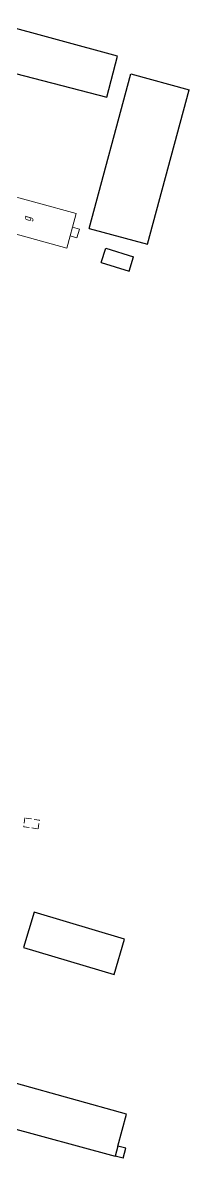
# Model space of a CAD drawing. Header units: millimetres. Extents: x 4848043 to 9699780, y 5827542 to 11659147.
# Drawn here: x 4850342.1 to 4850373.1, y 5827789.5 to 5828000.7 of the extents above; entities that cross this region are included whole.
import ezdxf

# ---------------------------------------------------------------- set-up
doc = ezdxf.new("R2010")
doc.units = ezdxf.units.MM
doc.header["$MEASUREMENT"] = 0
doc.linetypes.add('0', pattern=[0])
doc.linetypes.add('UOK', pattern=[1.5, 1, -0.5])
for name, color, linetype, lineweight in [('EBUOA_T_0', 7, '0', 25), ('EBUPP_L_2', 7, '0', 13), ('EBUPP_L_3', 6, '0', 25), ('UKKPA_L_4', 7, 'UOK', 18)]:
    doc.layers.add(name, color=color, linetype=linetype, lineweight=lineweight)
doc.styles.get("Standard").update_dxf_attribs({"font": 'txt', "width": 0.8, "oblique": 15})

msp = doc.modelspace()

# ---------------------------------------------------------------- linework, layer by layer
at = {"layer": 'EBUPP_L_2', "linetype": '0'}
for p, q in [((4850335.1, 5827969.84), (4850352.07, 5827965.17)), ((4850352.07, 5827965.17), (4850351.38, 5827962.65)), ((4850350.3, 5827958.77), (4850333.33, 5827963.43)), ((4850350.93, 5827961.01), (4850351.38, 5827962.65)), ((4850352.64, 5827962.3), (4850351.38, 5827962.65)), ((4850352.18, 5827960.67), (4850352.64, 5827962.3)), ((4850350.3, 5827958.77), (4850350.93, 5827961.01)), ((4850350.93, 5827961.01), (4850352.18, 5827960.67))]:
    msp.add_line(p, q, dxfattribs=at)
at = {"layer": 'EBUPP_L_3', "linetype": '0'}
for p, q in [((4850359.75, 5827994.46), (4850336.86, 5828000.67)), ((4850357.75, 5827986.79), (4850359.75, 5827994.46)), ((4850334.8, 5827992.77), (4850357.75, 5827986.79)), ((4850354.47, 5827962.42), (4850362.24, 5827991.13)), ((4850362.24, 5827991.13), (4850373.1, 5827988.18)), ((4850365.33, 5827959.48), (4850373.1, 5827988.18)), ((4850354.47, 5827962.42), (4850365.33, 5827959.48)), ((4850356.7, 5827956.1), (4850357.54, 5827958.76)), ((4850357.54, 5827958.76), (4850362.72, 5827957.14)), ((4850361.88, 5827954.47), (4850362.72, 5827957.14)), ((4850356.7, 5827956.1), (4850361.88, 5827954.47)), ((4850344.22, 5827835.27), (4850342.25, 5827828.71)), ((4850361.04, 5827830.23), (4850344.22, 5827835.27)), ((4850342.25, 5827828.71), (4850359.09, 5827823.68)), ((4850359.09, 5827823.68), (4850361.04, 5827830.23)), ((4850361.44, 5827797.72), (4850340.95, 5827803.4)), ((4850359.79, 5827791.78), (4850361.44, 5827797.72)), ((4850338.74, 5827795.48), (4850359.29, 5827789.92)), ((4850359.79, 5827791.78), (4850359.29, 5827789.92)), ((4850361.3, 5827791.37), (4850359.79, 5827791.78)), ((4850360.79, 5827789.51), (4850361.3, 5827791.37)), ((4850360.79, 5827789.51), (4850359.29, 5827789.92))]:
    msp.add_line(p, q, dxfattribs=at)
at = {"layer": 'UKKPA_L_4', "linetype": 'UOK'}
for p, q in [((4850342.47, 5827852.81), (4850342.29, 5827851.17)), ((4850345.21, 5827852.36), (4850342.47, 5827852.81)), ((4850344.95, 5827850.75), (4850345.21, 5827852.36)), ((4850342.29, 5827851.17), (4850344.95, 5827850.75))]:
    msp.add_line(p, q, dxfattribs=at)

# ---------------------------------------------------------------- texts
at = {"layer": 'EBUOA_T_0', "insert": (4850343.13, 5827964.12), "char_height": 1.49, "attachment_point": 5, "rotation": 88.9772, "line_spacing_factor": 0.82}
msp.add_mtext('g', dxfattribs=at)

doc.saveas('drawing.dxf')
